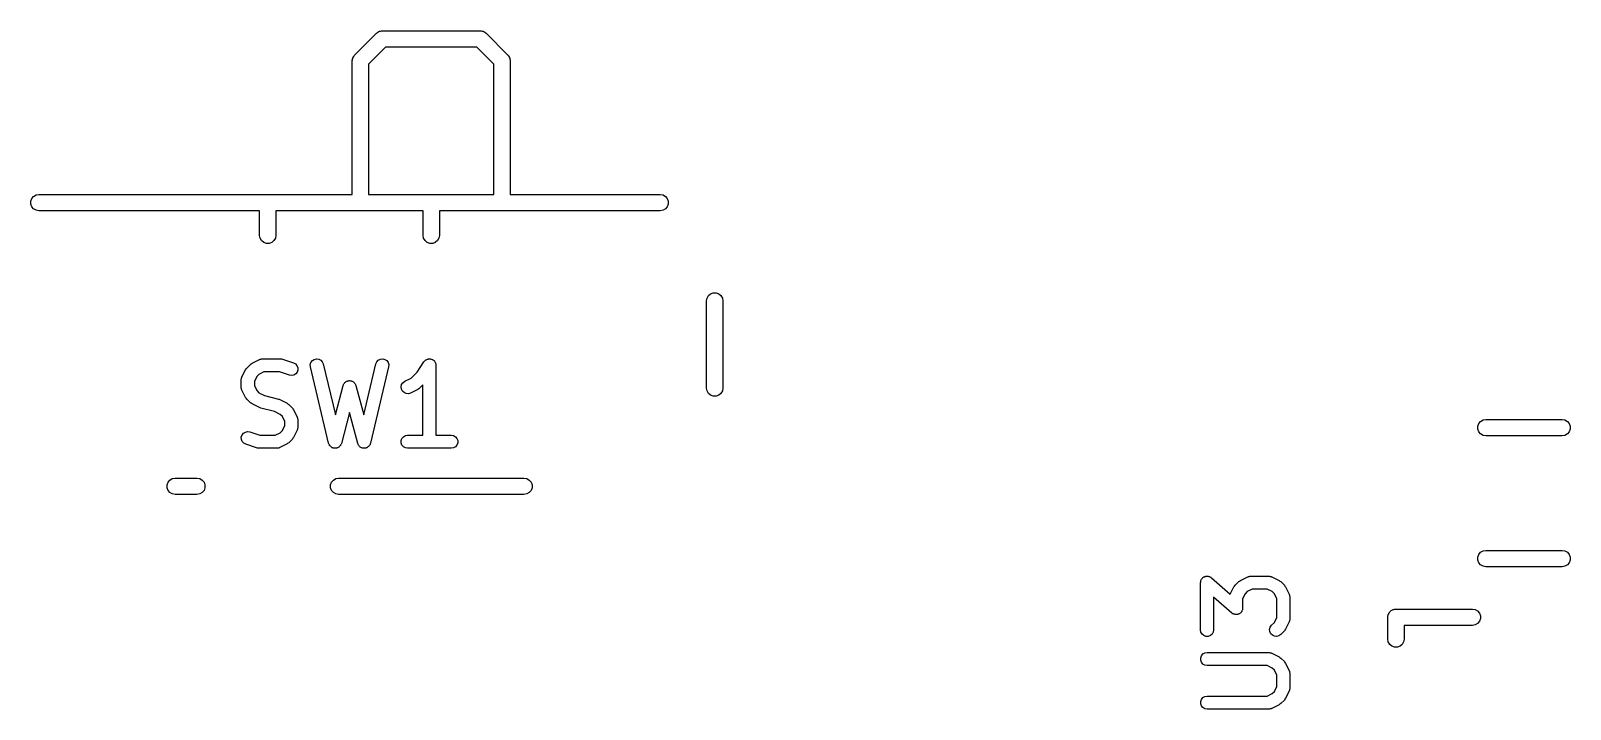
# Model space of a CAD drawing. Extents: x 110.2 to 157.8, y -100.3 to -70.3.
# Drawn here: x 134.08 to 148.2, y -76.59 to -70.38 of the extents above; entities that cross this region are included whole.
import ezdxf

# ---------------------------------------------------------------- set-up
doc = ezdxf.new("R2010")
doc.units = 0
doc.header["$MEASUREMENT"] = 0
doc.layers.add('BLACK', color=7, linetype='CONTINUOUS')

msp = doc.modelspace()

# ---------------------------------------------------------------- linework, layer by layer
at = {"layer": 'Black'}
for p, q in [((137.047, -70.597), (137.247, -70.397)), ((137.247, -70.397), (137.25, -70.3951)), ((137.25, -70.3951), (137.252, -70.3925)), ((137.252, -70.3925), (137.26, -70.3876)), ((137.26, -70.3876), (137.268, -70.382)), ((137.268, -70.382), (137.271, -70.3812)), ((137.271, -70.3812), (137.274, -70.3795)), ((137.274, -70.3795), (137.284, -70.3778)), ((137.284, -70.3778), (137.293, -70.3753)), ((137.293, -70.3753), (137.297, -70.3756)), ((137.297, -70.3756), (137.3, -70.375)), ((137.3, -70.375), (138.2, -70.375)), ((138.2, -70.375), (138.203, -70.3756)), ((138.203, -70.3756), (138.207, -70.3753)), ((138.207, -70.3753), (138.216, -70.3778)), ((138.216, -70.3778), (138.226, -70.3795)), ((138.226, -70.3795), (138.229, -70.3812)), ((138.229, -70.3812), (138.232, -70.382)), ((138.232, -70.382), (138.24, -70.3876)), ((138.24, -70.3876), (138.248, -70.3925)), ((138.248, -70.3925), (138.25, -70.3951)), ((138.25, -70.3951), (138.253, -70.397)), ((138.253, -70.397), (138.453, -70.597)), ((137.038, -70.6103), (137.043, -70.6018)), ((137.043, -70.6018), (137.045, -70.5997)), ((137.045, -70.5997), (137.047, -70.597)), ((137.331, -70.525), (137.175, -70.6811)), ((138.169, -70.525), (137.331, -70.525)), ((138.325, -70.6811), (138.169, -70.525)), ((138.453, -70.597), (138.455, -70.5997)), ((138.455, -70.5997), (138.457, -70.6018)), ((138.457, -70.6018), (138.462, -70.6103)), ((137.025, -70.6435), (137.028, -70.634)), ((137.026, -70.6467), (137.025, -70.6435)), ((137.025, -70.65), (137.026, -70.6467)), ((137.025, -71.875), (137.025, -70.65)), ((137.028, -70.634), (137.03, -70.6243)), ((137.03, -70.6243), (137.031, -70.6215)), ((137.031, -70.6215), (137.032, -70.6183)), ((137.032, -70.6183), (137.038, -70.6103)), ((137.175, -70.6811), (137.175, -71.875)), ((138.325, -71.875), (138.325, -70.6811)), ((138.462, -70.6103), (138.468, -70.6183)), ((138.468, -70.6183), (138.469, -70.6215)), ((138.469, -70.6215), (138.47, -70.6243)), ((138.47, -70.6243), (138.472, -70.634)), ((138.472, -70.634), (138.475, -70.6435)), ((138.475, -70.6435), (138.474, -70.6468)), ((138.474, -70.6468), (138.475, -70.65)), ((138.475, -70.65), (138.475, -71.875)), ((134.102, -71.8925), (134.124, -71.8795)), ((134.124, -71.8795), (134.15, -71.875)), ((134.15, -71.875), (137.025, -71.875)), ((137.175, -71.875), (138.325, -71.875)), ((138.475, -71.875), (139.85, -71.875)), ((139.85, -71.875), (139.876, -71.8795)), ((139.876, -71.8795), (139.898, -71.8925)), ((134.076, -71.937), (134.085, -71.9125)), ((134.076, -71.963), (134.076, -71.937)), ((134.085, -71.9875), (134.076, -71.963)), ((134.085, -71.9125), (134.102, -71.8925)), ((134.102, -72.0075), (134.085, -71.9875)), ((134.124, -72.0205), (134.102, -72.0075)), ((134.15, -72.025), (134.124, -72.0205)), ((139.876, -72.0205), (139.85, -72.025)), ((139.898, -72.0075), (139.876, -72.0205)), ((139.898, -71.8925), (139.915, -71.9125)), ((139.915, -71.9875), (139.898, -72.0075)), ((139.915, -71.9125), (139.924, -71.937)), ((139.924, -71.963), (139.915, -71.9875)), ((139.924, -71.937), (139.924, -71.963)), ((136.175, -72.025), (134.15, -72.025)), ((136.175, -72.25), (136.175, -72.025)), ((137.675, -72.025), (136.325, -72.025)), ((136.325, -72.025), (136.325, -72.25)), ((137.675, -72.25), (137.675, -72.025)), ((139.85, -72.025), (137.825, -72.025)), ((137.825, -72.025), (137.825, -72.25)), ((136.18, -72.2757), (136.175, -72.25)), ((136.193, -72.2982), (136.18, -72.2757)), ((136.213, -72.315), (136.193, -72.2982)), ((136.307, -72.2982), (136.287, -72.315)), ((136.32, -72.2757), (136.307, -72.2982)), ((136.325, -72.25), (136.32, -72.2757)), ((137.68, -72.2757), (137.675, -72.25)), ((137.693, -72.2982), (137.68, -72.2757)), ((137.713, -72.315), (137.693, -72.2982)), ((137.807, -72.2982), (137.787, -72.315)), ((137.82, -72.2757), (137.807, -72.2982)), ((137.825, -72.25), (137.82, -72.2757)), ((136.237, -72.3239), (136.213, -72.315)), ((136.263, -72.3239), (136.237, -72.3239)), ((136.287, -72.315), (136.263, -72.3239)), ((137.737, -72.3239), (137.713, -72.315)), ((137.763, -72.3239), (137.737, -72.3239)), ((137.787, -72.315), (137.763, -72.3239)), ((140.275, -72.85), (140.28, -72.8243)), ((140.275, -73.65), (140.275, -72.85)), ((140.28, -72.8243), (140.293, -72.8018)), ((140.293, -72.8018), (140.312, -72.785)), ((140.312, -72.785), (140.337, -72.7761)), ((140.337, -72.7761), (140.363, -72.7761)), ((140.363, -72.7761), (140.387, -72.785)), ((140.387, -72.785), (140.407, -72.8018)), ((140.407, -72.8018), (140.42, -72.8243)), ((140.42, -72.8243), (140.425, -72.85)), ((140.425, -72.85), (140.425, -73.65)), ((136.058, -73.4659), (136.091, -73.4326)), ((136.091, -73.4326), (136.099, -73.4271)), ((136.099, -73.4271), (136.107, -73.4213)), ((136.107, -73.4213), (136.173, -73.388)), ((136.173, -73.388), (136.176, -73.387)), ((136.176, -73.387), (136.179, -73.3853)), ((136.179, -73.3853), (136.186, -73.3841)), ((136.186, -73.3841), (136.193, -73.3821)), ((136.193, -73.3821), (136.197, -73.3823)), ((136.197, -73.3823), (136.2, -73.3817)), ((136.2, -73.3817), (136.367, -73.3817)), ((136.367, -73.3817), (136.376, -73.3833)), ((136.376, -73.3833), (136.386, -73.3847)), ((136.386, -73.3847), (136.486, -73.4181)), ((136.486, -73.4181), (136.504, -73.428)), ((136.504, -73.428), (136.518, -73.4436)), ((136.64, -73.4348), (136.646, -73.4148)), ((136.646, -73.4148), (136.659, -73.3981)), ((136.659, -73.3981), (136.676, -73.3866)), ((136.676, -73.3866), (136.696, -73.3818)), ((136.696, -73.3818), (136.717, -73.3842)), ((136.717, -73.3842), (136.736, -73.3935)), ((136.736, -73.3935), (136.75, -73.4086)), ((136.75, -73.4086), (136.758, -73.4278)), ((136.758, -73.4278), (136.87, -73.8965)), ((137.13, -73.8965), (137.242, -73.4278)), ((137.242, -73.4278), (137.25, -73.4086)), ((137.25, -73.4086), (137.264, -73.3935)), ((137.264, -73.3935), (137.283, -73.3842)), ((137.283, -73.3842), (137.304, -73.3818)), ((137.304, -73.3818), (137.324, -73.3866)), ((137.324, -73.3866), (137.341, -73.3981)), ((137.341, -73.3981), (137.354, -73.4148)), ((137.354, -73.4148), (137.36, -73.4348)), ((137.62, -73.5034), (137.683, -73.4084)), ((137.683, -73.4084), (137.686, -73.406)), ((137.686, -73.406), (137.687, -73.4031)), ((137.687, -73.4031), (137.693, -73.3985)), ((137.693, -73.3985), (137.698, -73.3933)), ((137.698, -73.3933), (137.701, -73.3918)), ((137.701, -73.3918), (137.703, -73.3897)), ((137.703, -73.3897), (137.71, -73.3873)), ((137.71, -73.3873), (137.716, -73.3841)), ((137.716, -73.3841), (137.72, -73.3837)), ((137.72, -73.3837), (137.723, -73.3826)), ((137.723, -73.3826), (137.73, -73.3826)), ((137.73, -73.3826), (137.737, -73.3818)), ((137.737, -73.3818), (137.74, -73.3826)), ((137.74, -73.3826), (137.744, -73.3826)), ((137.744, -73.3826), (137.75, -73.385)), ((137.75, -73.385), (137.757, -73.3867)), ((137.757, -73.3867), (137.76, -73.3886)), ((137.76, -73.3886), (137.763, -73.3897)), ((137.763, -73.3897), (137.769, -73.3943)), ((137.769, -73.3943), (137.775, -73.3983)), ((137.775, -73.3983), (137.777, -73.401)), ((137.777, -73.401), (137.779, -73.4031)), ((137.779, -73.4031), (137.783, -73.4093)), ((137.783, -73.4093), (137.787, -73.4151)), ((137.787, -73.4151), (137.788, -73.4183)), ((137.788, -73.4183), (137.79, -73.4211)), ((137.79, -73.4211), (137.791, -73.4282)), ((137.791, -73.4282), (137.793, -73.4351)), ((136.007, -73.5681), (136.009, -73.5614)), ((136.007, -73.5716), (136.007, -73.5681)), ((136.007, -73.575), (136.007, -73.5716)), ((136.007, -73.6417), (136.007, -73.575)), ((136.009, -73.5614), (136.01, -73.5545)), ((136.01, -73.5545), (136.012, -73.5515)), ((136.012, -73.5515), (136.013, -73.5482)), ((136.013, -73.5482), (136.046, -73.4815)), ((136.046, -73.4815), (136.052, -73.4738)), ((136.052, -73.4738), (136.058, -73.4659)), ((136.149, -73.5439), (136.127, -73.5892)), ((136.169, -73.5243), (136.149, -73.5439)), ((136.214, -73.5017), (136.169, -73.5243)), ((136.357, -73.5017), (136.214, -73.5017)), ((136.448, -73.5319), (136.357, -73.5017)), ((136.468, -73.535), (136.448, -73.5319)), ((136.489, -73.5308), (136.468, -73.535)), ((136.506, -73.5199), (136.489, -73.5308)), ((136.519, -73.5036), (136.506, -73.5199)), ((136.518, -73.4436), (136.525, -73.463)), ((136.526, -73.4838), (136.519, -73.5036)), ((136.525, -73.463), (136.526, -73.4838)), ((136.642, -73.4556), (136.64, -73.4348)), ((136.808, -74.1556), (136.642, -73.4556)), ((137.358, -73.4556), (137.192, -74.1556)), ((137.36, -73.4348), (137.358, -73.4556)), ((137.506, -73.588), (137.564, -73.559)), ((137.564, -73.559), (137.62, -73.5034)), ((137.793, -73.4351), (137.793, -73.4384)), ((137.793, -73.4384), (137.793, -73.4417)), ((137.793, -73.4417), (137.793, -74.0817)), ((136.007, -73.6451), (136.007, -73.6417)), ((136.007, -73.6485), (136.007, -73.6451)), ((136.009, -73.6553), (136.007, -73.6485)), ((136.01, -73.6622), (136.009, -73.6553)), ((136.012, -73.6652), (136.01, -73.6622)), ((136.013, -73.6685), (136.012, -73.6652)), ((136.046, -73.7352), (136.013, -73.6685)), ((136.127, -73.5892), (136.127, -73.6275)), ((136.127, -73.6275), (136.149, -73.6728)), ((136.149, -73.6728), (136.169, -73.6924)), ((136.169, -73.6924), (136.221, -73.7184)), ((136.87, -73.8965), (136.942, -73.6262)), ((136.942, -73.6262), (136.944, -73.6214)), ((136.944, -73.6214), (136.946, -73.6162)), ((136.946, -73.6162), (136.949, -73.612)), ((136.949, -73.612), (136.951, -73.6073)), ((136.951, -73.6073), (136.955, -73.6035)), ((136.955, -73.6035), (136.958, -73.5992)), ((136.958, -73.5992), (136.962, -73.5962)), ((136.962, -73.5962), (136.966, -73.5926)), ((136.966, -73.5926), (136.97, -73.5903)), ((136.97, -73.5903), (136.975, -73.5873)), ((136.975, -73.5873), (136.98, -73.5859)), ((136.98, -73.5859), (136.984, -73.5837)), ((136.984, -73.5837), (136.99, -73.5833)), ((136.99, -73.5833), (136.995, -73.5819)), ((136.995, -73.5819), (137, -73.5823)), ((137, -73.5823), (137.005, -73.5819)), ((137.005, -73.5819), (137.01, -73.5833)), ((137.01, -73.5833), (137.016, -73.5837)), ((137.016, -73.5837), (137.02, -73.5859)), ((137.02, -73.5859), (137.025, -73.5873)), ((137.025, -73.5873), (137.03, -73.5903)), ((137.03, -73.5903), (137.034, -73.5926)), ((137.034, -73.5926), (137.038, -73.5962)), ((137.038, -73.5962), (137.042, -73.5992)), ((137.042, -73.5992), (137.045, -73.6035)), ((137.045, -73.6035), (137.049, -73.6073)), ((137.049, -73.6073), (137.051, -73.612)), ((137.051, -73.612), (137.054, -73.6162)), ((137.054, -73.6162), (137.056, -73.6214)), ((137.056, -73.6214), (137.058, -73.6262)), ((137.058, -73.6262), (137.13, -73.8965)), ((137.473, -73.6381), (137.478, -73.6178)), ((137.476, -73.6588), (137.473, -73.6381)), ((137.485, -73.6774), (137.476, -73.6588)), ((137.478, -73.6178), (137.49, -73.6004)), ((137.5, -73.6917), (137.485, -73.6774)), ((137.49, -73.6004), (137.506, -73.588)), ((137.519, -73.7), (137.5, -73.6917)), ((137.54, -73.7013), (137.519, -73.7)), ((137.56, -73.6953), (137.54, -73.7013)), ((137.627, -73.662), (137.56, -73.6953)), ((137.635, -73.6563), (137.627, -73.662)), ((137.642, -73.6508), (137.635, -73.6563)), ((137.673, -73.6199), (137.642, -73.6508)), ((137.673, -74.0817), (137.673, -73.6199)), ((140.28, -73.6757), (140.275, -73.65)), ((140.293, -73.6982), (140.28, -73.6757)), ((140.312, -73.715), (140.293, -73.6982)), ((140.337, -73.7239), (140.312, -73.715)), ((140.387, -73.715), (140.363, -73.7239)), ((140.407, -73.6982), (140.387, -73.715)), ((140.42, -73.6757), (140.407, -73.6982)), ((140.425, -73.65), (140.42, -73.6757)), ((136.052, -73.7429), (136.046, -73.7352)), ((136.058, -73.7508), (136.052, -73.7429)), ((136.091, -73.7841), (136.058, -73.7508)), ((136.099, -73.7896), (136.091, -73.7841)), ((136.107, -73.7953), (136.099, -73.7896)), ((136.173, -73.8287), (136.107, -73.7953)), ((136.179, -73.8305), (136.173, -73.8287)), ((136.185, -73.8332), (136.179, -73.8305)), ((136.312, -73.8649), (136.185, -73.8332)), ((136.221, -73.7184), (136.348, -73.7501)), ((136.348, -73.7501), (136.354, -73.7528)), ((136.354, -73.7528), (136.36, -73.7547)), ((136.36, -73.7547), (136.427, -73.788)), ((136.427, -73.788), (136.435, -73.7937)), ((136.435, -73.7937), (136.442, -73.7992)), ((136.442, -73.7992), (136.476, -73.8326)), ((136.476, -73.8326), (136.481, -73.8404)), ((136.481, -73.8404), (136.487, -73.8482)), ((136.487, -73.8482), (136.52, -73.9148)), ((140.363, -73.7239), (140.337, -73.7239)), ((136.364, -73.891), (136.312, -73.8649)), ((136.384, -73.9105), (136.364, -73.891)), ((136.407, -73.9558), (136.384, -73.9105)), ((136.384, -74.0395), (136.407, -73.9942)), ((136.407, -73.9942), (136.407, -73.9558)), ((136.52, -73.9148), (136.521, -73.9181)), ((136.521, -73.9181), (136.523, -73.9211)), ((136.523, -73.9211), (136.524, -73.9281)), ((136.524, -73.9281), (136.526, -73.9348)), ((136.526, -73.9348), (136.526, -73.9383)), ((136.526, -73.9383), (136.527, -73.9417)), ((136.527, -73.9417), (136.527, -74.0083)), ((137, -73.8745), (136.925, -74.1571)), ((137.075, -74.1571), (137, -73.8745)), ((147.35, -73.9998), (147.359, -73.9754)), ((147.359, -73.9754), (147.375, -73.9554)), ((147.375, -73.9554), (147.398, -73.9424)), ((147.398, -73.9424), (147.424, -73.9379)), ((147.424, -73.9379), (148.124, -73.9379)), ((148.124, -73.9379), (148.149, -73.9424)), ((148.149, -73.9424), (148.172, -73.9554)), ((148.172, -73.9554), (148.189, -73.9754)), ((148.189, -73.9754), (148.198, -73.9998)), ((136.007, -74.0995), (136.014, -74.0798)), ((136.008, -74.1204), (136.007, -74.0995)), ((136.016, -74.1397), (136.008, -74.1204)), ((136.014, -74.0798), (136.027, -74.0634)), ((136.029, -74.1553), (136.016, -74.1397)), ((136.027, -74.0634), (136.045, -74.0525)), ((136.045, -74.0525), (136.065, -74.0484)), ((136.065, -74.0484), (136.086, -74.0514)), ((136.086, -74.0514), (136.176, -74.0817)), ((136.176, -74.0817), (136.319, -74.0817)), ((136.319, -74.0817), (136.364, -74.059)), ((136.364, -74.059), (136.384, -74.0395)), ((136.476, -74.1174), (136.442, -74.1508)), ((136.481, -74.1096), (136.476, -74.1174)), ((136.487, -74.1018), (136.481, -74.1096)), ((136.52, -74.0352), (136.487, -74.1018)), ((136.521, -74.0318), (136.52, -74.0352)), ((136.523, -74.0289), (136.521, -74.0318)), ((136.524, -74.0219), (136.523, -74.0289)), ((136.526, -74.0152), (136.524, -74.0219)), ((136.527, -74.0083), (136.526, -74.0117)), ((136.526, -74.0117), (136.526, -74.0152)), ((137.474, -74.1312), (137.481, -74.1117)), ((137.474, -74.1521), (137.474, -74.1312)), ((137.481, -74.1117), (137.495, -74.0957)), ((137.495, -74.0957), (137.513, -74.0853)), ((137.513, -74.0853), (137.533, -74.0817)), ((137.533, -74.0817), (137.673, -74.0817)), ((137.793, -74.0817), (137.933, -74.0817)), ((137.933, -74.0817), (137.954, -74.0853)), ((137.954, -74.0853), (137.972, -74.0957)), ((137.972, -74.0957), (137.985, -74.1117)), ((137.985, -74.1117), (137.992, -74.1312)), ((137.992, -74.1312), (137.992, -74.1521)), ((147.35, -74.0259), (147.35, -73.9998)), ((147.359, -74.0504), (147.35, -74.0259)), ((147.375, -74.0703), (147.359, -74.0504)), ((147.398, -74.0834), (147.375, -74.0703)), ((147.424, -74.0879), (147.398, -74.0834)), ((148.124, -74.0879), (147.424, -74.0879)), ((148.149, -74.0834), (148.124, -74.0879)), ((148.172, -74.0703), (148.149, -74.0834)), ((148.189, -74.0504), (148.172, -74.0703)), ((148.198, -74.0259), (148.189, -74.0504)), ((148.198, -73.9998), (148.198, -74.0259)), ((136.048, -74.1653), (136.029, -74.1553)), ((136.148, -74.1986), (136.048, -74.1653)), ((136.157, -74.2), (136.148, -74.1986)), ((136.167, -74.2017), (136.157, -74.2)), ((136.333, -74.2017), (136.167, -74.2017)), ((136.337, -74.2011), (136.333, -74.2017)), ((136.34, -74.2013), (136.337, -74.2011)), ((136.347, -74.1993), (136.34, -74.2013)), ((136.354, -74.198), (136.347, -74.1993)), ((136.357, -74.1963), (136.354, -74.198)), ((136.36, -74.1953), (136.357, -74.1963)), ((136.427, -74.162), (136.36, -74.1953)), ((136.435, -74.1563), (136.427, -74.162)), ((136.442, -74.1508), (136.435, -74.1563)), ((136.811, -74.1612), (136.808, -74.1556)), ((136.812, -74.1671), (136.811, -74.1612)), ((136.815, -74.1707), (136.812, -74.1671)), ((136.817, -74.1747), (136.815, -74.1707)), ((136.821, -74.1791), (136.817, -74.1747)), ((136.824, -74.1841), (136.821, -74.1791)), ((136.828, -74.1867), (136.824, -74.1841)), ((136.831, -74.1898), (136.828, -74.1867)), ((136.836, -74.1926), (136.831, -74.1898)), ((136.841, -74.1961), (136.836, -74.1926)), ((136.846, -74.1972), (136.841, -74.1961)), ((136.85, -74.1992), (136.846, -74.1972)), ((136.856, -74.1999), (136.85, -74.1992)), ((136.862, -74.2014), (136.856, -74.1999)), ((136.866, -74.2011), (136.862, -74.2014)), ((136.87, -74.2016), (136.866, -74.2011)), ((136.876, -74.2001), (136.87, -74.2016)), ((136.882, -74.1996), (136.876, -74.2001)), ((136.886, -74.1977), (136.882, -74.1996)), ((136.89, -74.1967), (136.886, -74.1977)), ((136.896, -74.1934), (136.89, -74.1967)), ((136.901, -74.1908), (136.896, -74.1934)), ((136.904, -74.1877), (136.901, -74.1908)), ((136.908, -74.1853), (136.904, -74.1877)), ((136.912, -74.1804), (136.908, -74.1853)), ((136.916, -74.176), (136.912, -74.1804)), ((136.918, -74.1721), (136.916, -74.176)), ((136.92, -74.1685), (136.918, -74.1721)), ((136.922, -74.1627), (136.92, -74.1685)), ((136.925, -74.1571), (136.922, -74.1627)), ((137.078, -74.1627), (137.075, -74.1571)), ((137.08, -74.1685), (137.078, -74.1627)), ((137.082, -74.1721), (137.08, -74.1685)), ((137.084, -74.176), (137.082, -74.1721)), ((137.088, -74.1804), (137.084, -74.176)), ((137.092, -74.1853), (137.088, -74.1804)), ((137.096, -74.1877), (137.092, -74.1853)), ((137.099, -74.1908), (137.096, -74.1877)), ((137.104, -74.1934), (137.099, -74.1908)), ((137.11, -74.1967), (137.104, -74.1934)), ((137.114, -74.1977), (137.11, -74.1967)), ((137.118, -74.1996), (137.114, -74.1977)), ((137.124, -74.2001), (137.118, -74.1996)), ((137.13, -74.2016), (137.124, -74.2001)), ((137.134, -74.2011), (137.13, -74.2016)), ((137.138, -74.2014), (137.134, -74.2011)), ((137.144, -74.1999), (137.138, -74.2014)), ((137.15, -74.1992), (137.144, -74.1999)), ((137.154, -74.1972), (137.15, -74.1992)), ((137.159, -74.1961), (137.154, -74.1972)), ((137.164, -74.1926), (137.159, -74.1961)), ((137.169, -74.1898), (137.164, -74.1926)), ((137.172, -74.1867), (137.169, -74.1898)), ((137.176, -74.1841), (137.172, -74.1867)), ((137.179, -74.1791), (137.176, -74.1841)), ((137.183, -74.1747), (137.179, -74.1791)), ((137.185, -74.1707), (137.183, -74.1747)), ((137.188, -74.1671), (137.185, -74.1707)), ((137.189, -74.1612), (137.188, -74.1671)), ((137.192, -74.1556), (137.189, -74.1612)), ((137.481, -74.1717), (137.474, -74.1521)), ((137.495, -74.1876), (137.481, -74.1717)), ((137.513, -74.198), (137.495, -74.1876)), ((137.533, -74.2017), (137.513, -74.198)), ((137.933, -74.2017), (137.533, -74.2017)), ((137.954, -74.198), (137.933, -74.2017)), ((137.972, -74.1876), (137.954, -74.198)), ((137.985, -74.1717), (137.972, -74.1876)), ((137.992, -74.1521), (137.985, -74.1717)), ((135.326, -74.537), (135.335, -74.5125)), ((135.326, -74.563), (135.326, -74.537)), ((135.335, -74.5875), (135.326, -74.563)), ((135.335, -74.5125), (135.352, -74.4925)), ((135.352, -74.4925), (135.374, -74.4795)), ((135.374, -74.4795), (135.4, -74.475)), ((135.4, -74.475), (135.6, -74.475)), ((135.6, -74.475), (135.626, -74.4795)), ((135.626, -74.4795), (135.648, -74.4925)), ((135.648, -74.4925), (135.665, -74.5125)), ((135.665, -74.5125), (135.674, -74.537)), ((135.674, -74.563), (135.665, -74.5875)), ((135.674, -74.537), (135.674, -74.563)), ((136.826, -74.537), (136.835, -74.5125)), ((136.826, -74.563), (136.826, -74.537)), ((136.835, -74.5875), (136.826, -74.563)), ((136.835, -74.5125), (136.852, -74.4925)), ((136.852, -74.4925), (136.874, -74.4795)), ((136.874, -74.4795), (136.9, -74.475)), ((136.9, -74.475), (138.6, -74.475)), ((138.6, -74.475), (138.626, -74.4795)), ((138.626, -74.4795), (138.648, -74.4925)), ((138.648, -74.4925), (138.665, -74.5125)), ((138.665, -74.5125), (138.674, -74.537)), ((138.674, -74.563), (138.665, -74.5875)), ((138.674, -74.537), (138.674, -74.563)), ((135.352, -74.6075), (135.335, -74.5875)), ((135.374, -74.6205), (135.352, -74.6075)), ((135.4, -74.625), (135.374, -74.6205)), ((135.6, -74.625), (135.4, -74.625)), ((135.626, -74.6205), (135.6, -74.625)), ((135.648, -74.6075), (135.626, -74.6205)), ((135.665, -74.5875), (135.648, -74.6075)), ((136.852, -74.6075), (136.835, -74.5875)), ((136.874, -74.6205), (136.852, -74.6075)), ((136.9, -74.625), (136.874, -74.6205)), ((138.6, -74.625), (136.9, -74.625)), ((138.626, -74.6205), (138.6, -74.625)), ((138.648, -74.6075), (138.626, -74.6205)), ((138.665, -74.5875), (138.648, -74.6075)), ((147.35, -75.1998), (147.359, -75.1754)), ((147.35, -75.2259), (147.35, -75.1998)), ((147.359, -75.2504), (147.35, -75.2259)), ((147.359, -75.1754), (147.375, -75.1554)), ((147.375, -75.2703), (147.359, -75.2504)), ((147.375, -75.1554), (147.398, -75.1424)), ((147.398, -75.1424), (147.424, -75.1379)), ((147.424, -75.1379), (148.124, -75.1379)), ((148.124, -75.1379), (148.149, -75.1424)), ((148.149, -75.1424), (148.172, -75.1554)), ((148.172, -75.1554), (148.189, -75.1754)), ((148.189, -75.2504), (148.172, -75.2703)), ((148.189, -75.1754), (148.198, -75.1998)), ((148.198, -75.2259), (148.189, -75.2504)), ((148.198, -75.1998), (148.198, -75.2259)), ((144.81, -75.4128), (144.813, -75.4077)), ((144.813, -75.4077), (144.815, -75.4023)), ((144.815, -75.4023), (144.818, -75.3988)), ((144.818, -75.3988), (144.821, -75.3948)), ((144.821, -75.3948), (144.825, -75.391)), ((144.825, -75.391), (144.829, -75.3866)), ((144.829, -75.3866), (144.833, -75.3844)), ((144.833, -75.3844), (144.837, -75.3814)), ((144.837, -75.3814), (144.842, -75.3794)), ((144.842, -75.3794), (144.847, -75.3765)), ((144.847, -75.3765), (144.852, -75.3758)), ((144.852, -75.3758), (144.856, -75.3742)), ((144.856, -75.3742), (144.862, -75.3742)), ((144.862, -75.3742), (144.868, -75.3733)), ((144.868, -75.3733), (144.872, -75.3742)), ((144.872, -75.3742), (144.877, -75.3742)), ((144.877, -75.3742), (144.883, -75.3763)), ((144.883, -75.3763), (144.888, -75.3774)), ((144.888, -75.3774), (144.892, -75.3798)), ((144.892, -75.3798), (144.897, -75.3814)), ((144.897, -75.3814), (144.901, -75.3851)), ((144.901, -75.3851), (144.906, -75.3882)), ((144.906, -75.3882), (145.08, -75.54)), ((145.173, -75.413), (145.24, -75.3797)), ((145.24, -75.3797), (145.243, -75.3787)), ((145.243, -75.3787), (145.246, -75.377)), ((145.246, -75.377), (145.253, -75.3757)), ((145.253, -75.3757), (145.26, -75.3737)), ((145.26, -75.3737), (145.263, -75.3739)), ((145.263, -75.3739), (145.267, -75.3733)), ((145.267, -75.3733), (145.433, -75.3733)), ((145.433, -75.3733), (145.437, -75.3739)), ((145.437, -75.3739), (145.44, -75.3737)), ((145.44, -75.3737), (145.447, -75.3757)), ((145.447, -75.3757), (145.454, -75.377)), ((145.454, -75.377), (145.457, -75.3787)), ((145.457, -75.3787), (145.46, -75.3797)), ((145.46, -75.3797), (145.527, -75.413)), ((147.398, -75.2834), (147.375, -75.2703)), ((147.424, -75.2879), (147.398, -75.2834)), ((148.124, -75.2879), (147.424, -75.2879)), ((148.149, -75.2834), (148.124, -75.2879)), ((148.172, -75.2703), (148.149, -75.2834)), ((144.807, -75.4333), (144.808, -75.4276)), ((144.807, -75.8667), (144.807, -75.4333)), ((144.808, -75.4217), (144.809, -75.4174)), ((144.808, -75.4276), (144.808, -75.4217)), ((144.809, -75.4174), (144.81, -75.4128)), ((145.08, -75.5398), (145.113, -75.4732)), ((145.08, -75.54), (145.08, -75.5398)), ((145.113, -75.4732), (145.119, -75.4654)), ((145.119, -75.4654), (145.124, -75.4576)), ((145.124, -75.4576), (145.158, -75.4242)), ((145.158, -75.4242), (145.165, -75.4187)), ((145.165, -75.4187), (145.173, -75.413)), ((145.216, -75.5355), (145.193, -75.5808)), ((145.236, -75.516), (145.216, -75.5355)), ((145.281, -75.4933), (145.236, -75.516)), ((145.419, -75.4933), (145.281, -75.4933)), ((145.464, -75.516), (145.419, -75.4933)), ((145.484, -75.5355), (145.464, -75.516)), ((145.507, -75.5808), (145.484, -75.5355)), ((145.527, -75.413), (145.535, -75.4187)), ((145.535, -75.4187), (145.542, -75.4242)), ((145.542, -75.4242), (145.576, -75.4576)), ((145.576, -75.4576), (145.581, -75.4654)), ((145.581, -75.4654), (145.587, -75.4732)), ((145.587, -75.4732), (145.62, -75.5398)), ((145.62, -75.5398), (145.621, -75.5431)), ((145.621, -75.5431), (145.623, -75.5461)), ((145.623, -75.5461), (145.624, -75.5531)), ((145.094, -75.7118), (144.927, -75.5656)), ((144.927, -75.5656), (144.927, -75.8667)), ((145.187, -75.6923), (145.185, -75.6977)), ((145.19, -75.6872), (145.187, -75.6923)), ((145.191, -75.6826), (145.19, -75.6872)), ((145.192, -75.6783), (145.191, -75.6826)), ((145.193, -75.6667), (145.192, -75.6724)), ((145.192, -75.6724), (145.192, -75.6783)), ((145.193, -75.5808), (145.193, -75.6667)), ((145.507, -75.7525), (145.507, -75.5808)), ((145.624, -75.5531), (145.626, -75.5598)), ((145.626, -75.5598), (145.626, -75.5633)), ((145.626, -75.5633), (145.627, -75.5667)), ((145.627, -75.5667), (145.627, -75.7667)), ((146.547, -75.6978), (146.552, -75.6927)), ((146.552, -75.6927), (146.557, -75.6894)), ((146.557, -75.6894), (146.562, -75.6852)), ((146.562, -75.6852), (146.568, -75.683)), ((146.568, -75.683), (146.574, -75.6797)), ((146.574, -75.6797), (146.581, -75.6786)), ((146.581, -75.6786), (146.587, -75.6763)), ((146.587, -75.6763), (146.593, -75.6763)), ((146.593, -75.6763), (146.6, -75.6752)), ((146.6, -75.6752), (147.301, -75.6752)), ((147.301, -75.6752), (147.326, -75.6797)), ((147.326, -75.6797), (147.349, -75.6927)), ((147.349, -75.6927), (147.366, -75.7127)), ((145.099, -75.7149), (145.094, -75.7118)), ((145.103, -75.7186), (145.099, -75.7149)), ((145.108, -75.7202), (145.103, -75.7186)), ((145.112, -75.7226), (145.108, -75.7202)), ((145.117, -75.7238), (145.112, -75.7226)), ((145.123, -75.7258), (145.117, -75.7238)), ((145.128, -75.7258), (145.123, -75.7258)), ((145.132, -75.7267), (145.128, -75.7258)), ((145.138, -75.7258), (145.132, -75.7267)), ((145.144, -75.7258), (145.138, -75.7258)), ((145.148, -75.7242), (145.144, -75.7258)), ((145.153, -75.7235), (145.148, -75.7242)), ((145.158, -75.7206), (145.153, -75.7235)), ((145.163, -75.7186), (145.158, -75.7206)), ((145.167, -75.7156), (145.163, -75.7186)), ((145.171, -75.7134), (145.167, -75.7156)), ((145.175, -75.709), (145.171, -75.7134)), ((145.179, -75.7052), (145.175, -75.709)), ((145.182, -75.7012), (145.179, -75.7052)), ((145.185, -75.6977), (145.182, -75.7012)), ((145.446, -75.8413), (145.458, -75.8242)), ((145.458, -75.8242), (145.484, -75.7978)), ((145.484, -75.7978), (145.507, -75.7525)), ((145.62, -75.7935), (145.587, -75.8602)), ((145.621, -75.7902), (145.62, -75.7935)), ((145.623, -75.7872), (145.621, -75.7902)), ((145.624, -75.7803), (145.623, -75.7872)), ((145.626, -75.7735), (145.624, -75.7803)), ((145.627, -75.7667), (145.626, -75.7701)), ((145.626, -75.7701), (145.626, -75.7735)), ((146.525, -75.7502), (146.526, -75.7437)), ((146.525, -75.9508), (146.525, -75.7502)), ((146.526, -75.7372), (146.528, -75.731)), ((146.526, -75.7437), (146.526, -75.7372)), ((146.528, -75.731), (146.529, -75.7245)), ((146.529, -75.7245), (146.533, -75.7188)), ((146.533, -75.7188), (146.535, -75.7127)), ((146.535, -75.7127), (146.539, -75.7077)), ((146.539, -75.7077), (146.542, -75.702)), ((146.542, -75.702), (146.547, -75.6978)), ((147.301, -75.8252), (146.675, -75.8252)), ((146.675, -75.8252), (146.675, -75.9508)), ((147.326, -75.8207), (147.301, -75.8252)), ((147.349, -75.8076), (147.326, -75.8207)), ((147.366, -75.7877), (147.349, -75.8076)), ((147.366, -75.7127), (147.375, -75.7372)), ((147.375, -75.7632), (147.366, -75.7877)), ((147.375, -75.7372), (147.375, -75.7632)), ((144.81, -75.8872), (144.807, -75.8667)), ((144.821, -75.9052), (144.81, -75.8872)), ((144.837, -75.9186), (144.821, -75.9052)), ((144.856, -75.9258), (144.837, -75.9186)), ((144.877, -75.9258), (144.856, -75.9258)), ((144.897, -75.9186), (144.877, -75.9258)), ((144.913, -75.9052), (144.897, -75.9186)), ((144.923, -75.8872), (144.913, -75.9052)), ((144.927, -75.8667), (144.923, -75.8872)), ((145.44, -75.8614), (145.446, -75.8413)), ((145.442, -75.8822), (145.44, -75.8614)), ((145.451, -75.9011), (145.442, -75.8822)), ((145.466, -75.9158), (145.451, -75.9011)), ((145.484, -75.9246), (145.466, -75.9158)), ((145.505, -75.9264), (145.484, -75.9246)), ((145.525, -75.921), (145.505, -75.9264)), ((145.542, -75.9091), (145.525, -75.921)), ((145.576, -75.8758), (145.542, -75.9091)), ((145.581, -75.8679), (145.576, -75.8758)), ((145.587, -75.8602), (145.581, -75.8679)), ((146.529, -75.9765), (146.525, -75.9508)), ((146.675, -75.9508), (146.67, -75.9765)), ((144.808, -76.1229), (144.815, -76.1033)), ((144.815, -76.1033), (144.828, -76.0874)), ((144.828, -76.0874), (144.846, -76.077)), ((144.846, -76.077), (144.867, -76.0733)), ((144.867, -76.0733), (145.433, -76.0733)), ((145.433, -76.0733), (145.437, -76.0739)), ((145.437, -76.0739), (145.44, -76.0737)), ((145.44, -76.0737), (145.447, -76.0757)), ((145.447, -76.0757), (145.454, -76.077)), ((145.454, -76.077), (145.457, -76.0787)), ((145.457, -76.0787), (145.46, -76.0797)), ((145.46, -76.0797), (145.527, -76.113)), ((145.527, -76.113), (145.535, -76.1187)), ((146.542, -75.999), (146.529, -75.9765)), ((146.562, -76.0158), (146.542, -75.999)), ((146.587, -76.0247), (146.562, -76.0158)), ((146.613, -76.0247), (146.587, -76.0247)), ((146.637, -76.0158), (146.613, -76.0247)), ((146.657, -75.999), (146.637, -76.0158)), ((146.67, -75.9765), (146.657, -75.999)), ((144.808, -76.1438), (144.808, -76.1229)), ((144.815, -76.1633), (144.808, -76.1438)), ((144.828, -76.1793), (144.815, -76.1633)), ((144.846, -76.1897), (144.828, -76.1793)), ((144.867, -76.1933), (144.846, -76.1897)), ((145.419, -76.1933), (144.867, -76.1933)), ((145.464, -76.216), (145.419, -76.1933)), ((145.484, -76.2355), (145.464, -76.216)), ((145.507, -76.2808), (145.484, -76.2355)), ((145.535, -76.1187), (145.542, -76.1242)), ((145.542, -76.1242), (145.576, -76.1576)), ((145.576, -76.1576), (145.581, -76.1654)), ((145.581, -76.1654), (145.587, -76.1732)), ((145.587, -76.1732), (145.62, -76.2398)), ((145.62, -76.2398), (145.621, -76.2431)), ((145.621, -76.2431), (145.623, -76.2461)), ((145.623, -76.2461), (145.624, -76.2531)), ((145.624, -76.2531), (145.626, -76.2598)), ((145.484, -76.4311), (145.507, -76.3858)), ((145.507, -76.3858), (145.507, -76.2808)), ((145.626, -76.2598), (145.626, -76.2633)), ((145.626, -76.2633), (145.627, -76.2667)), ((145.627, -76.4), (145.626, -76.4034)), ((145.627, -76.2667), (145.627, -76.4)), ((144.808, -76.5229), (144.815, -76.5033)), ((144.808, -76.5438), (144.808, -76.5229)), ((144.815, -76.5033), (144.828, -76.4874)), ((144.828, -76.4874), (144.846, -76.477)), ((144.846, -76.477), (144.867, -76.4733)), ((144.867, -76.4733), (145.419, -76.4733)), ((145.419, -76.4733), (145.464, -76.4507)), ((145.464, -76.4507), (145.484, -76.4311)), ((145.576, -76.5091), (145.542, -76.5424)), ((145.581, -76.5012), (145.576, -76.5091)), ((145.587, -76.4935), (145.581, -76.5012)), ((145.62, -76.4268), (145.587, -76.4935)), ((145.621, -76.4235), (145.62, -76.4268)), ((145.623, -76.4205), (145.621, -76.4235)), ((145.624, -76.4136), (145.623, -76.4205)), ((145.626, -76.4069), (145.624, -76.4136)), ((145.626, -76.4034), (145.626, -76.4069)), ((144.815, -76.5633), (144.808, -76.5438)), ((144.828, -76.5793), (144.815, -76.5633)), ((144.846, -76.5897), (144.828, -76.5793)), ((144.867, -76.5933), (144.846, -76.5897)), ((145.433, -76.5933), (144.867, -76.5933)), ((145.437, -76.5927), (145.433, -76.5933)), ((145.44, -76.5929), (145.437, -76.5927)), ((145.447, -76.5909), (145.44, -76.5929)), ((145.454, -76.5897), (145.447, -76.5909)), ((145.457, -76.588), (145.454, -76.5897)), ((145.46, -76.587), (145.457, -76.588)), ((145.527, -76.5537), (145.46, -76.587)), ((145.535, -76.5479), (145.527, -76.5537)), ((145.542, -76.5424), (145.535, -76.5479))]:
    msp.add_line(p, q, dxfattribs=at)

doc.saveas('drawing.dxf')
